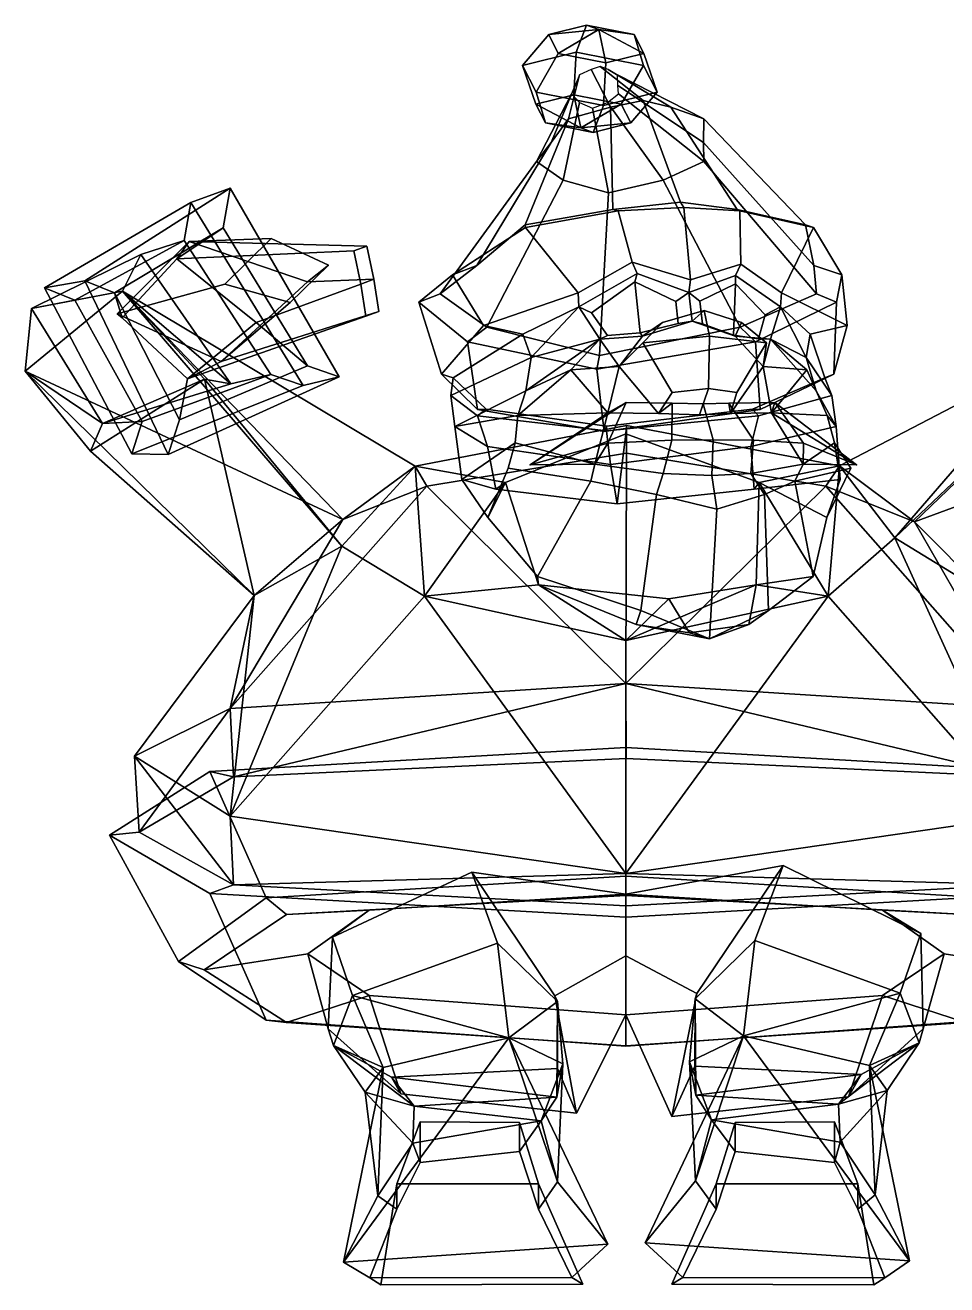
# Model space of a CAD drawing. Extents: x -202 to 259, y -153 to 266.
# Drawn here: x -202.2 to 104.4, y -153 to 265.9 of the extents above; entities that cross this region are included whole.
import ezdxf

# ---------------------------------------------------------------- set-up
doc = ezdxf.new("R2010")
doc.units = 0

msp = doc.modelspace()

# ---------------------------------------------------------------- linework, layer by layer
for p in [(-34.266029, 119.712952, 119.231445), (74.296158, 119.712952, 91.69516)]:
    msp.add_point(p)
for points in [[(-28.060213, 262.789795, -22.393648), (-15.459561, 265.921814, -32.321754), (-18.924734, 256.958862, -45.983261), (-36.744785, 252.529541, -31.942858)], [(-11.366116, 264.445099, -16.183271), (-15.459561, 265.921814, -32.321754), (-28.060213, 262.789795, -22.393648)], [(-24.851589, 256.525787, -9.743589), (-11.366116, 264.445099, -16.183271), (-28.060213, 262.789795, -22.393648)], [(-9.042299, 253.393799, -7.021584), (-11.366116, 264.445099, -16.183271), (-24.851589, 256.525787, -9.743589)], [(0.349775, 262.789795, -29.599705), (3.432997, 252.529541, -42.133759), (-18.924734, 256.958862, -45.983261), (-15.459561, 265.921814, -32.321754)], [(-11.366116, 264.445099, -16.183271), (0.349775, 262.789795, -29.599705), (-15.459561, 265.921814, -32.321754)], [(3.558399, 256.525787, -16.949646), (0.349775, 262.789795, -29.599705), (-11.366116, 264.445099, -16.183271)], [(-9.042299, 253.393799, -7.021584), (3.558399, 256.525787, -16.949646), (-11.366116, 264.445099, -16.183271)], [(-32.207088, 243.670898, -14.052904), (-24.851589, 256.525787, -9.743589), (-28.060213, 262.789795, -22.393648), (-36.744785, 252.529541, -31.942858)], [(7.970694, 243.670868, -24.243807), (3.432997, 252.529541, -42.133759), (0.349775, 262.789795, -29.599705), (3.558399, 256.525787, -16.949646)], [(-32.332439, 239.674622, -39.236977), (-36.744785, 252.529541, -31.942858), (-18.924734, 256.958862, -45.983261), (-19.731787, 242.806641, -49.165085)], [(-9.84936, 239.241577, -10.203432), (-9.042299, 253.393799, -7.021584), (-24.851589, 256.525787, -9.743589), (-32.207088, 243.670898, -14.052904)], [(-3.922454, 239.674591, -46.443035), (-19.731787, 242.806641, -49.165085), (-18.924734, 256.958862, -45.983261), (3.432997, 252.529541, -42.133759)], [(-9.84936, 239.241577, -10.203432), (7.970694, 243.670868, -24.243807), (3.558399, 256.525787, -16.949646), (-9.042299, 253.393799, -7.021584)], [(-32.207088, 243.670898, -14.052904), (-36.744785, 252.529541, -31.942858), (-32.332439, 239.674622, -39.236977), (-29.123816, 233.410583, -26.58692)], [(-10.952914, 252.185699, -14.510476), (-13.954134, 251.180725, -14.536995), (-7.532135, 238.602112, 40.912651), (3.355509, 240.828735, 41.67366)], [(-10.952914, 252.185699, -14.510476), (3.355509, 240.828735, 41.67366), (12.564186, 238.602112, 35.815315), (-8.327164, 251.180725, -15.964249)], [(7.970694, 243.670868, -24.243807), (-0.713829, 233.410583, -33.792976), (-3.922454, 239.674591, -46.443035), (3.432997, 252.529541, -42.133759)], [(-17.762634, 249.458679, -14.920818), (-19.208057, 245.911865, -17.334379), (-27.182222, 226.928284, 27.428625), (-21.423519, 234.786743, 38.400124)], [(-13.954134, 251.180725, -14.536995), (-17.762634, 249.458679, -14.920818), (-21.423519, 234.786743, 38.400124), (-7.532135, 238.602112, 40.912651)], [(-8.327164, 251.180725, -15.964249), (12.564186, 238.602112, 35.815315), (23.57865, 234.786743, 26.98554), (-5.162028, 249.458679, -18.116901)], [(-5.162028, 249.458679, -18.116901), (23.57865, 234.786743, 26.98554), (23.411852, 226.928284, 14.59568), (-5.041717, 245.911865, -20.927603)], [(-9.84936, 239.241577, -10.203432), (-32.207088, 243.670898, -14.052904), (-29.123816, 233.410583, -26.58692), (-13.314526, 230.278595, -23.864914)], [(-19.208057, 245.911865, -17.334379), (-20.459238, 243.050812, -19.259638), (-32.131874, 220.589355, 18.655766), (-27.182222, 226.928284, 27.428625)], [(-20.459238, 243.050812, -19.259638), (-17.849276, 240.254089, -22.113832), (-23.280928, 214.392883, 6.607861), (-32.131874, 220.589355, 18.655766)], [(-9.84936, 239.241577, -10.203432), (-13.314526, 230.278595, -23.864914), (-0.713829, 233.410583, -33.792976), (7.970694, 243.670868, -24.243807)], [(-4.859423, 243.050812, -23.216455), (23.581753, 220.589355, 4.52427), (10.058475, 214.392883, -1.848519), (-8.514243, 240.254089, -24.481617)], [(-5.041717, 245.911865, -20.927603), (23.411852, 226.928284, 14.59568), (23.581753, 220.589355, 4.52427), (-4.859423, 243.050812, -23.216455)], [(-17.407969, 231.75528, -40.003345), (-32.332439, 239.674622, -39.236977), (-19.731787, 242.806641, -49.165085)], [(-29.123816, 233.410583, -26.58692), (-32.332439, 239.674622, -39.236977), (-17.407969, 231.75528, -40.003345)], [(-17.849276, 240.254089, -22.113832), (-13.533721, 238.369934, -24.685337), (-8.185081, 210.218384, -3.82527), (-23.280928, 214.392883, 6.607861)], [(-17.407969, 231.75528, -40.003345), (-19.731787, 242.806641, -49.165085), (-3.922454, 239.674591, -46.443035)], [(-0.713829, 233.410583, -33.792976), (-17.407969, 231.75528, -40.003345), (-3.922454, 239.674591, -46.443035)], [(-8.514243, 240.254089, -24.481617), (10.058475, 214.392883, -1.848519), (-8.185081, 210.218384, -3.82527), (-13.533721, 238.369934, -24.685337)], [(15.828818, 207.059143, 90.727226), (3.355509, 240.828735, 41.67366), (-7.532135, 238.602112, 40.912651), (-6.703379, 204.649353, 88.565453)], [(15.828818, 207.059143, 90.727226), (34.606644, 204.649353, 78.087357), (12.564186, 238.602112, 35.815315), (3.355509, 240.828735, 41.67366)], [(-51.927849, 185.978882, 58.751534), (-35.846893, 199.561279, 82.553787), (-21.423519, 234.786743, 38.400124), (-27.182222, 226.928284, 27.428625)], [(-35.846893, 199.561279, 82.553787), (-6.703379, 204.649353, 88.565453), (-7.532135, 238.602112, 40.912651), (-21.423519, 234.786743, 38.400124)], [(57.361576, 199.561279, 58.9119), (23.57865, 234.786743, 26.98554), (12.564186, 238.602112, 35.815315), (34.606644, 204.649353, 78.087357)], [(60.15366, 185.978882, 30.322592), (23.411852, 226.928284, 14.59568), (23.57865, 234.786743, 26.98554), (57.361576, 199.561279, 58.9119)], [(-13.314526, 230.278595, -23.864914), (-29.123816, 233.410583, -26.58692), (-17.407969, 231.75528, -40.003345)], [(-13.314526, 230.278595, -23.864914), (-17.407969, 231.75528, -40.003345), (-0.713829, 233.410583, -33.792976)], [(-64.154854, 176.570068, 38.008465), (-51.927849, 185.978882, 58.751534), (-27.182222, 226.928284, 27.428625), (-32.131874, 220.589355, 18.655766)], [(61.015797, 176.570068, 6.259522), (23.581753, 220.589355, 4.52427), (23.411852, 226.928284, 14.59568), (60.15366, 185.978882, 30.322592)], [(-48.675091, 165.436829, 13.243433), (-64.154854, 176.570068, 38.008465), (-32.131874, 220.589355, 18.655766), (-23.280928, 214.392883, 6.607861)], [(35.603771, 165.436829, -8.133501), (10.058475, 214.392883, -1.848519), (23.581753, 220.589355, 4.52427), (61.015797, 176.570068, 6.259522)], [(-11.130921, 156.104218, -15.561929), (-48.675091, 165.436829, 13.243433), (-23.280928, 214.392883, 6.607861), (-8.185081, 210.218384, -3.82527)], [(-11.130921, 156.104218, -15.561929), (-8.185081, 210.218384, -3.82527), (10.058475, 214.392883, -1.848519), (35.603771, 165.436829, -8.133501)], [(-182.38501, 180.935028, 146.509048), (-133.971512, 211.693359, 122.542259), (-147.08847, 206.969238, 93.300308), (-195.741531, 178.580902, 116.291885)], [(-182.38501, 180.935028, 146.509048), (-172.447662, 176.873291, 142.701172), (-136.344025, 198.469269, 124.729912), (-133.971512, 211.693359, 122.542259)], [(-109.721352, 146.065704, 83.091805), (-147.08847, 206.969238, 93.300308), (-133.971512, 211.693359, 122.542259), (-97.747665, 148.942535, 113.842682)], [(-97.747665, 148.942535, 113.842682), (-133.971512, 211.693359, 122.542259), (-136.344025, 198.469269, 124.729912), (-108.328461, 152.636536, 117.953934)], [(-195.741531, 178.580902, 116.291885), (-147.08847, 206.969238, 93.300308), (-149.281586, 194.320618, 95.360756), (-185.665802, 174.419739, 112.434868)], [(-109.721352, 146.065704, 83.091805), (-120.498993, 149.787048, 87.283295), (-149.281586, 194.320618, 95.360756), (-147.08847, 206.969238, 93.300308)], [(16.923628, 205.236176, 95.043533), (15.828818, 207.059143, 90.727226), (-6.703379, 204.649353, 88.565453), (-4.925765, 204.124573, 93.871391)], [(16.923628, 205.236176, 95.043533), (35.572884, 204.124573, 83.599098), (34.606644, 204.649353, 78.087357), (15.828818, 207.059143, 90.727226)], [(-4.925765, 204.124573, 93.871391), (-6.703379, 204.649353, 88.565453), (-35.846893, 199.561279, 82.553787), (-35.824146, 198.592072, 88.084923)], [(-0.256176, 187.145874, 101.958511), (-4.925765, 204.124573, 93.871391), (-35.824146, 198.592072, 88.084923), (-18.246469, 176.916626, 96.471298)], [(19.055378, 181.237244, 103.44799), (16.923628, 205.236176, 95.043533), (-4.925765, 204.124573, 93.871391), (-0.256176, 187.145874, 101.958511)], [(19.055378, 181.237244, 103.44799), (35.804665, 186.478577, 93.067398), (35.572884, 204.124573, 83.599098), (16.923628, 205.236176, 95.043533)], [(35.572884, 204.124573, 83.599098), (59.977859, 198.592072, 63.785198), (57.361576, 199.561279, 58.9119), (34.606644, 204.649353, 78.087357)], [(35.804665, 186.478577, 93.067398), (49.432621, 176.916626, 79.304825), (59.977859, 198.592072, 63.785198), (35.572884, 204.124573, 83.599098)], [(-169.931091, 168.582336, 134.341782), (-151.741119, 188.168274, 123.718216), (-136.344025, 198.469269, 124.729912), (-172.447662, 176.873291, 142.701172)], [(-125.325516, 166.999512, 117.51281), (-108.328461, 152.636536, 117.953934), (-136.344025, 198.469269, 124.729912), (-151.741119, 188.168274, 123.718216)], [(-35.824146, 198.592072, 88.084923), (-35.846893, 199.561279, 82.553787), (-51.927849, 185.978882, 58.751534), (-60.013752, 182.915985, 63.220596)], [(-18.246469, 176.916626, 96.471298), (-35.824146, 198.592072, 88.084923), (-60.013752, 182.915985, 63.220596), (-49.724583, 165.986084, 86.059822)], [(49.432621, 176.916626, 79.304825), (71.232605, 165.986084, 55.379604), (69.39209, 182.915985, 30.397417), (59.977859, 198.592072, 63.785198)], [(59.977859, 198.592072, 63.785198), (69.39209, 182.915985, 30.397417), (60.15366, 185.978882, 30.322592), (57.361576, 199.561279, 58.9119)], [(-185.665802, 174.419739, 112.434868), (-149.281586, 194.320618, 95.360756), (-163.737, 189.685242, 62.54612), (-200.081299, 171.743896, 79.426933)], [(-135.736053, 179.835266, 219.313156), (-120.412506, 195.026245, 222.472031), (-147.675735, 193.933685, 159.018784), (-171.552307, 169.924622, 172.169373)], [(-171.552307, 169.924622, 172.169373), (-147.675735, 193.933685, 159.018784), (-151.741119, 188.168274, 123.718216), (-169.931091, 168.582336, 134.341782)], [(-163.737, 189.685242, 62.54612), (-149.281586, 194.320618, 95.360756), (-120.498993, 149.787048, 87.283295), (-133.771988, 146.679321, 53.834404)], [(-88.582336, 192.417511, 154.993942), (-92.861, 190.842102, 142.883072), (-151.741119, 188.168274, 123.718216), (-147.675735, 193.933685, 159.018784)], [(-101.336929, 186.145508, 218.050842), (-108.328072, 180.533569, 164.00827), (-147.675735, 193.933685, 159.018784), (-120.412506, 195.026245, 222.472031)], [(-86.19326, 181.401947, 156.490433), (-88.582336, 192.417511, 154.993942), (-147.675735, 193.933685, 159.018784), (-108.328072, 180.533569, 164.00827)], [(-114.054184, 173.646851, 225.550171), (-101.336929, 186.145508, 218.050842), (-120.412506, 195.026245, 222.472031), (-135.736053, 179.835266, 219.313156)], [(-200.081299, 171.743896, 79.426933), (-163.737, 189.685242, 62.54612), (-169.862061, 177.420776, 10.816926)], [(-133.771988, 146.679321, 53.834404), (-169.862061, 177.420776, 10.816926), (-163.737, 189.685242, 62.54612)], [(-90.593857, 179.80957, 144.40535), (-125.325516, 166.999512, 117.51281), (-151.741119, 188.168274, 123.718216), (-92.861, 190.842102, 142.883072)], [(-86.19326, 181.401947, 156.490433), (-90.593857, 179.80957, 144.40535), (-92.861, 190.842102, 142.883072), (-88.582336, 192.417511, 154.993942)], [(-114.054184, 173.646851, 225.550171), (-136.977417, 154.043213, 163.509903), (-108.328072, 180.533569, 164.00827), (-101.336929, 186.145508, 218.050842)], [(-60.013752, 182.915985, 63.220596), (-51.927849, 185.978882, 58.751534), (-64.154854, 176.570068, 38.008465), (-71.212563, 173.809814, 38.891445)], [(-0.256176, 187.145874, 101.958511), (-18.246469, 176.916626, 96.471298), (-18.056652, 172.297485, 95.937607), (1.351917, 183.327087, 101.42765)], [(19.055378, 181.237244, 103.44799), (-0.256176, 187.145874, 101.958511), (1.351917, 183.327087, 101.42765), (18.575958, 177.029968, 101.557877)], [(19.055378, 181.237244, 103.44799), (18.575958, 177.029968, 101.557877), (34.132011, 182.651642, 93.343765), (35.804665, 186.478577, 93.067398)], [(35.804665, 186.478577, 93.067398), (34.132011, 182.651642, 93.343765), (49.011368, 172.297485, 78.926117), (49.432621, 176.916626, 79.304825)], [(69.39209, 182.915985, 30.397417), (67.641129, 173.809814, 3.671864), (61.015797, 176.570068, 6.259522), (60.15366, 185.978882, 30.322592)], [(-166.751129, 123.351624, 109.090546), (-154.580429, 123.081207, 141.01947), (-182.38501, 180.935028, 146.509048), (-195.741531, 178.580902, 116.291885)], [(-154.580429, 123.081207, 141.01947), (-150.817612, 134.694519, 138.393005), (-172.447662, 176.873291, 142.701172), (-182.38501, 180.935028, 146.509048)], [(-84.577873, 170.681488, 158.251953), (-86.19326, 181.401947, 156.490433), (-108.328072, 180.533569, 164.00827), (-136.977417, 154.043213, 163.509903)], [(-84.577873, 170.681488, 158.251953), (-88.880295, 169.099884, 146.107956), (-90.593857, 179.80957, 144.40535), (-86.19326, 181.401947, 156.490433)], [(-49.724583, 165.986084, 86.059822), (-60.013752, 182.915985, 63.220596), (-71.212563, 173.809814, 38.891445), (-63.670544, 149.802734, 51.109043)], [(0.589905, 180.510406, 99.557152), (1.351917, 183.327087, 101.42765), (-18.056652, 172.297485, 95.937607), (-13.790146, 170.257568, 95.14772)], [(2.358507, 163.552765, 102.590752), (0.589905, 180.510406, 99.557152), (-13.790146, 170.257568, 95.14772), (-8.474662, 162.660583, 99.69239)], [(0.589905, 180.510406, 99.557152), (14.23424, 174.021362, 100.142975), (18.575958, 177.029968, 101.557877), (1.351917, 183.327087, 101.42765)], [(14.23424, 174.021362, 100.142975), (0.589905, 180.510406, 99.557152), (2.358507, 163.552765, 102.590752), (15.050889, 166.649597, 103.362633)], [(34.109657, 179.860962, 91.035553), (34.132011, 182.651642, 93.343765), (18.575958, 177.029968, 101.557877), (22.228949, 174.180786, 98.272743)], [(34.109657, 179.860962, 91.035553), (43.996674, 169.533691, 77.809036), (49.011368, 172.297485, 78.926117), (34.132011, 182.651642, 93.343765)], [(71.232605, 165.986084, 55.379604), (66.834122, 149.802734, 18.007153), (67.641129, 173.809814, 3.671864), (69.39209, 182.915985, 30.397417)], [(-96.506416, 101.547836, -39.897873), (-202.175995, 150.796631, -0.429467), (-169.862061, 177.420776, 10.816926)], [(-200.081299, 171.743896, 79.426933), (-169.862061, 177.420776, 10.816926), (-202.175995, 150.796631, -0.429467)], [(-166.751129, 123.351624, 109.090546), (-195.741531, 178.580902, 116.291885), (-185.665802, 174.419739, 112.434868), (-163.254623, 134.098755, 106.653961)], [(-148.18486, 148.292236, 129.909714), (-169.931091, 168.582336, 134.341782), (-172.447662, 176.873291, 142.701172), (-150.817612, 134.694519, 138.393005)], [(-114.054184, 173.646851, 225.550171), (-135.736053, 179.835266, 219.313156), (-171.552307, 169.924622, 172.169373), (-136.977417, 154.043213, 163.509903)], [(-96.901535, 92.658829, 41.06282), (-72.52182, 119.205139, -11.276799), (-169.862061, 177.420776, 10.816926)], [(-96.901535, 92.658829, 41.06282), (-169.862061, 177.420776, 10.816926), (-142.503799, 148.199097, 44.968452)], [(-96.506416, 101.547836, -39.897873), (-169.862061, 177.420776, 10.816926), (-72.52182, 119.205139, -11.276799)], [(-133.771988, 146.679321, 53.834404), (-142.503799, 148.199097, 44.968452), (-169.862061, 177.420776, 10.816926)], [(-88.880295, 169.099884, 146.107956), (-148.18486, 148.292236, 129.909714), (-125.325516, 166.999512, 117.51281), (-90.593857, 179.80957, 144.40535)], [(-71.212563, 173.809814, 38.891445), (-64.154854, 176.570068, 38.008465), (-48.675091, 165.436829, 13.243433), (-55.084316, 160.649658, 12.190515)], [(-36.673931, 163.101807, 84.227676), (-18.056652, 172.297485, 95.937607), (-18.246469, 176.916626, 96.471298), (-49.724583, 165.986084, 86.059822)], [(15.050889, 166.649597, 103.362633), (19.61713, 167.496826, 105.662712), (18.575958, 177.029968, 101.557877), (14.23424, 174.021362, 100.142975)], [(23.121176, 166.549194, 101.790359), (22.228949, 174.180786, 98.272743), (18.575958, 177.029968, 101.557877), (19.61713, 167.496826, 105.662712)], [(22.228949, 174.180786, 98.272743), (23.121176, 166.549194, 101.790359), (33.451145, 162.831482, 94.207817), (34.109657, 179.860962, 91.035553)], [(33.451145, 162.831482, 94.207817), (41.781578, 161.597656, 85.168106), (43.996674, 169.533691, 77.809036), (34.109657, 179.860962, 91.035553)], [(67.641129, 173.809814, 3.671864), (40.736317, 160.649658, -12.113935), (35.603771, 165.436829, -8.133501), (61.015797, 176.570068, 6.259522)], [(58.88644, 163.101807, 59.989243), (71.232605, 165.986084, 55.379604), (49.432621, 176.916626, 79.304825), (49.011368, 172.297485, 78.926117)], [(-176.460129, 133.466187, 72.953789), (-163.254623, 134.098755, 106.653961), (-185.665802, 174.419739, 112.434868), (-200.081299, 171.743896, 79.426933)], [(-63.670544, 149.802734, 51.109043), (-71.212563, 173.809814, 38.891445), (-55.084316, 160.649658, 12.190515), (-51.71199, 138.132477, 21.564451)], [(-33.90229, 155.367493, 86.514351), (-18.056652, 172.297485, 95.937607), (-36.673931, 163.101807, 84.227676)], [(-11.062087, 161.445801, 101.919426), (-18.056652, 172.297485, 95.937607), (-33.90229, 155.367493, 86.514351)], [(-8.474662, 162.660583, 99.69239), (-13.790146, 170.257568, 95.14772), (-18.056652, 172.297485, 95.937607), (-11.062087, 161.445801, 101.919426)], [(66.834122, 149.802734, 18.007153), (42.239552, 138.132477, -2.265913), (40.736317, 160.649658, -12.113935), (67.641129, 173.809814, 3.671864)], [(41.781578, 161.597656, 85.168106), (45.713497, 161.445801, 87.51857), (49.011368, 172.297485, 78.926117), (43.996674, 169.533691, 77.809036)], [(45.713497, 161.445801, 87.51857), (57.539757, 155.367493, 63.320507), (49.011368, 172.297485, 78.926117)], [(57.539757, 155.367493, 63.320507), (58.88644, 163.101807, 59.989243), (49.011368, 172.297485, 78.926117)], [(-176.460129, 133.466187, 72.953789), (-200.081299, 171.743896, 79.426933), (-202.175995, 150.796631, -0.429467)], [(-136.977417, 154.043213, 163.509903), (-171.552307, 169.924622, 172.169373), (-169.931091, 168.582336, 134.341782), (-148.18486, 148.292236, 129.909714)], [(-84.577873, 170.681488, 158.251953), (-136.977417, 154.043213, 163.509903), (-148.18486, 148.292236, 129.909714), (-88.880295, 169.099884, 146.107956)], [(23.606558, 171.071289, 120.259384), (19.61713, 167.496826, 105.662712), (3.091218, 162.440613, 105.335403), (9.77179, 167.032227, 121.003258)], [(25.430302, 162.516052, 127.449524), (23.606558, 171.071289, 120.259384), (9.77179, 167.032227, 121.003258), (3.254558, 160.240601, 126.302994)], [(23.606558, 171.071289, 120.259384), (36.123333, 167.032227, 114.319313), (33.989155, 162.440613, 97.498291), (19.61713, 167.496826, 105.662712)], [(25.430302, 162.516052, 127.449524), (44.378662, 160.240601, 115.872055), (36.123333, 167.032227, 114.319313), (23.606558, 171.071289, 120.259384)], [(87.051163, 95.406342, 40.697601), (165.617966, 169.824768, 29.589756), (68.631889, 119.370483, -12.888762)], [(93.603477, 100.719803, -38.875645), (68.631889, 119.370483, -12.888762), (165.617966, 169.824768, 29.589756)], [(87.051163, 95.406342, 40.697601), (133.060013, 148.637238, 64.605782), (165.617966, 169.824768, 29.589756)], [(93.603477, 100.719803, -38.875645), (165.617966, 169.824768, 29.589756), (192.926163, 137.304626, 22.028282)], [(-148.18486, 148.292236, 129.909714), (-150.817612, 134.694519, 138.393005), (-108.328461, 152.636536, 117.953934), (-125.325516, 166.999512, 117.51281)], [(-49.724583, 165.986084, 86.059822), (-63.670544, 149.802734, 51.109043), (-59.828968, 148.590454, 51.776394), (-36.673931, 163.101807, 84.227676)], [(-55.084316, 160.649658, 12.190515), (-48.675091, 165.436829, 13.243433), (-11.130921, 156.104218, -15.561929), (-11.993864, 151.47876, -18.964092)], [(40.736317, 160.649658, -12.113935), (-11.993864, 151.47876, -18.964092), (-11.130921, 156.104218, -15.561929), (35.603771, 165.436829, -8.133501)], [(2.358507, 163.552765, 102.590752), (-8.474662, 162.660583, 99.69239), (-11.062087, 161.445801, 101.919426), (3.091218, 162.440613, 105.335403)], [(3.254558, 160.240601, 126.302994), (9.77179, 167.032227, 121.003258), (3.091218, 162.440613, 105.335403), (-4.653431, 152.413513, 110.532722)], [(2.358507, 163.552765, 102.590752), (3.091218, 162.440613, 105.335403), (19.61713, 167.496826, 105.662712), (15.050889, 166.649597, 103.362633)], [(33.451145, 162.831482, 94.207817), (23.121176, 166.549194, 101.790359), (19.61713, 167.496826, 105.662712), (33.989155, 162.440613, 97.498291)], [(44.378662, 160.240601, 115.872055), (43.2747, 152.413513, 98.375984), (33.989155, 162.440613, 97.498291), (36.123333, 167.032227, 114.319313)], [(71.232605, 165.986084, 55.379604), (58.88644, 163.101807, 59.989243), (63.775043, 148.590454, 20.424822), (66.834122, 149.802734, 18.007153)], [(-36.673931, 163.101807, 84.227676), (-59.828968, 148.590454, 51.776394), (-60.623306, 142.768127, 55.233948), (-33.90229, 155.367493, 86.514351)], [(-51.71199, 138.132477, 21.564451), (-55.084316, 160.649658, 12.190515), (-11.993864, 151.47876, -18.964092), (-9.646481, 130.785095, -9.709499)], [(-35.621555, 144.327118, 90.430969), (-11.062087, 161.445801, 101.919426), (-33.90229, 155.367493, 86.514351)], [(-20.680847, 151.28595, 111.430878), (-11.062087, 161.445801, 101.919426), (-35.621555, 144.327118, 90.430969)], [(-20.680847, 151.28595, 111.430878), (-4.653431, 152.413513, 110.532722), (-11.062087, 161.445801, 101.919426)], [(42.239552, 138.132477, -2.265913), (-9.646481, 130.785095, -9.709499), (-11.993864, 151.47876, -18.964092), (40.736317, 160.649658, -12.113935)], [(-4.653431, 152.413513, 110.532722), (3.091218, 162.440613, 105.335403), (-11.062087, 161.445801, 101.919426)], [(13.048157, 143.757568, 123.636253), (3.254558, 160.240601, 126.302994), (-4.653431, 152.413513, 110.532722), (8.510263, 136.736481, 112.096336)], [(25.126013, 145.041748, 126.249863), (25.430302, 162.516052, 127.449524), (3.254558, 160.240601, 126.302994), (13.048157, 143.757568, 123.636253)], [(25.126013, 145.041748, 126.249863), (34.498013, 143.757568, 118.195595), (44.378662, 160.240601, 115.872055), (25.430302, 162.516052, 127.449524)], [(34.498013, 143.757568, 118.195595), (32.447674, 136.736481, 106.024727), (43.2747, 152.413513, 98.375984), (44.378662, 160.240601, 115.872055)], [(33.451145, 162.831482, 94.207817), (33.989155, 162.440613, 97.498291), (45.713497, 161.445801, 87.51857), (41.781578, 161.597656, 85.168106)], [(43.2747, 152.413513, 98.375984), (45.713497, 161.445801, 87.51857), (33.989155, 162.440613, 97.498291)], [(57.792583, 151.28595, 91.526466), (45.713497, 161.445801, 87.51857), (43.2747, 152.413513, 98.375984)], [(57.792583, 151.28595, 91.526466), (60.917942, 144.327087, 65.944183), (45.713497, 161.445801, 87.51857)], [(60.917942, 144.327087, 65.944183), (57.539757, 155.367493, 63.320507), (45.713497, 161.445801, 87.51857)], [(58.88644, 163.101807, 59.989243), (57.539757, 155.367493, 63.320507), (66.121307, 142.768097, 23.085779), (63.775043, 148.590454, 20.424822)], [(-33.90229, 155.367493, 86.514351), (-60.623306, 142.768127, 55.233948), (-59.222931, 132.415222, 60.850357), (-35.621555, 144.327118, 90.430969)], [(57.539757, 155.367493, 63.320507), (60.917942, 144.327087, 65.944183), (67.567154, 132.415222, 28.690651), (66.121307, 142.768097, 23.085779)], [(-154.580429, 123.081207, 141.01947), (-97.747665, 148.942535, 113.842682), (-108.328461, 152.636536, 117.953934), (-150.817612, 134.694519, 138.393005)], [(-38.331539, 136.153381, 93.176086), (-20.680847, 151.28595, 111.430878), (-35.621555, 144.327118, 90.430969)], [(-8.419178, 136.991821, 109.417992), (-20.680847, 151.28595, 111.430878), (-38.331539, 136.153381, 93.176086)], [(-8.419178, 136.991821, 109.417992), (-4.653431, 152.413513, 110.532722), (-20.680847, 151.28595, 111.430878)], [(8.510263, 136.736481, 112.096336), (-4.653431, 152.413513, 110.532722), (-8.419178, 136.991821, 109.417992)], [(32.447674, 136.736481, 106.024727), (46.053879, 136.991821, 95.601158), (43.2747, 152.413513, 98.375984)], [(46.053879, 136.991821, 95.601158), (57.792583, 151.28595, 91.526466), (43.2747, 152.413513, 98.375984)], [(46.053879, 136.991821, 95.601158), (64.608704, 136.153381, 67.065781), (57.792583, 151.28595, 91.526466)], [(64.608704, 136.153381, 67.065781), (60.917942, 144.327087, 65.944183), (57.792583, 151.28595, 91.526466)], [(-126.036507, 76.182266, 3.602429), (-202.175995, 150.796631, -0.429467), (-96.506416, 101.547836, -39.897873)], [(-180.46756, 124.202148, 28.290686), (-202.175995, 150.796631, -0.429467), (-126.036507, 76.182266, 3.602429)], [(-176.460129, 133.466187, 72.953789), (-202.175995, 150.796631, -0.429467), (-180.46756, 124.202148, 28.290686)], [(-180.46756, 124.202148, 28.290686), (-126.036507, 76.182266, 3.602429), (-142.503799, 148.199097, 44.968452)], [(-176.460129, 133.466187, 72.953789), (-180.46756, 124.202148, 28.290686), (-142.503799, 148.199097, 44.968452)], [(-133.771988, 146.679321, 53.834404), (-120.498993, 149.787048, 87.283295), (-163.254623, 134.098755, 106.653961), (-176.460129, 133.466187, 72.953789)], [(-176.460129, 133.466187, 72.953789), (-142.503799, 148.199097, 44.968452), (-133.771988, 146.679321, 53.834404)], [(-166.751129, 123.351624, 109.090546), (-163.254623, 134.098755, 106.653961), (-120.498993, 149.787048, 87.283295), (-109.721352, 146.065704, 83.091805)], [(-166.751129, 123.351624, 109.090546), (-109.721352, 146.065704, 83.091805), (-97.747665, 148.942535, 113.842682), (-154.580429, 123.081207, 141.01947)], [(-126.036507, 76.182266, 3.602429), (-96.901535, 92.658829, 41.06282), (-142.503799, 148.199097, 44.968452)], [(-63.670544, 149.802734, 51.109043), (-51.71199, 138.132477, 21.564451), (-48.810741, 138.213623, 21.67555), (-59.828968, 148.590454, 51.776394)], [(-60.623306, 142.768127, 55.233948), (-59.828968, 148.590454, 51.776394), (-48.810741, 138.213623, 21.67555), (-51.694111, 136.048798, 20.435863)], [(66.834122, 149.802734, 18.007153), (63.775043, 148.590454, 20.424822), (39.741997, 138.213623, -0.785431), (42.239552, 138.132477, -2.265913)], [(66.121307, 142.768097, 23.085779), (41.685909, 136.048798, -3.249536), (39.741997, 138.213623, -0.785431), (63.775043, 148.590454, 20.424822)], [(117.288872, 76.944183, 6.415548), (133.060013, 148.637238, 64.605782), (87.051163, 95.406342, 40.697601)], [(-59.222931, 132.415222, 60.850357), (-60.623306, 142.768127, 55.233948), (-51.694111, 136.048798, 20.435863), (-48.428425, 125.746155, 21.288876)], [(-35.621555, 144.327118, 90.430969), (-59.222931, 132.415222, 60.850357), (-38.331539, 136.153381, 93.176086)], [(25.126013, 145.041748, 126.249863), (13.048157, 143.757568, 123.636253), (8.510263, 136.736481, 112.096336), (22.155769, 136.346436, 115.671341)], [(25.126013, 145.041748, 126.249863), (22.155769, 136.346436, 115.671341), (32.447674, 136.736481, 106.024727), (34.498013, 143.757568, 118.195595)], [(67.567154, 132.415222, 28.690651), (39.221596, 125.746124, -0.943137), (41.685909, 136.048798, -3.249536), (66.121307, 142.768097, 23.085779)], [(60.917942, 144.327087, 65.944183), (64.608704, 136.153381, 67.065781), (67.567154, 132.415222, 28.690651)], [(-8.398141, 126.892212, 131.886948), (-2.326062, 140.408569, 123.076378), (-34.266029, 119.712952, 119.231445)], [(-2.326062, 140.408569, 123.076378), (-8.419178, 136.991821, 109.417992), (-34.266029, 119.712952, 119.231445)], [(-2.326062, 140.408569, 123.076378), (13.061963, 140.227051, 119.370041), (8.510263, 136.736481, 112.096336), (-8.419178, 136.991821, 109.417992)], [(13.061963, 140.227051, 119.370041), (-2.326062, 140.408569, 123.076378), (-8.398141, 126.892212, 131.886948), (12.943321, 127.906891, 136.251099)], [(23.274038, 139.945435, 120.080132), (22.155769, 136.346436, 115.671341), (8.510263, 136.736481, 112.096336), (13.061963, 140.227051, 119.370041)], [(12.943321, 127.906891, 136.251099), (26.689157, 127.961243, 133.544281), (23.274038, 139.945435, 120.080132), (13.061963, 140.227051, 119.370041)], [(23.274038, 139.945435, 120.080132), (31.913088, 140.227051, 114.588539), (32.447674, 136.736481, 106.024727), (22.155769, 136.346436, 115.671341)], [(40.063339, 127.906891, 129.372238), (31.913088, 140.227051, 114.588539), (23.274038, 139.945435, 120.080132), (26.689157, 127.961243, 133.544281)], [(31.913088, 140.227051, 114.588539), (40.063339, 127.906891, 129.372238), (56.744675, 126.892212, 115.363777), (47.207329, 140.408569, 110.512466)], [(47.207329, 140.408569, 110.512466), (46.053879, 136.991821, 95.601158), (32.447674, 136.736481, 106.024727), (31.913088, 140.227051, 114.588539)], [(47.207329, 140.408569, 110.512466), (74.296158, 119.712952, 91.69516), (46.053879, 136.991821, 95.601158)], [(56.744675, 126.892212, 115.363777), (74.296158, 119.712952, 91.69516), (47.207329, 140.408569, 110.512466)], [(-39.238674, 127.041687, 96.632782), (-38.331539, 136.153381, 93.176086), (-59.222931, 132.415222, 60.850357), (-56.996403, 114.779083, 67.717262)], [(-51.71199, 138.132477, 21.564451), (-9.646481, 130.785095, -9.709499), (-8.858953, 132.517151, -6.604658), (-48.810741, 138.213623, 21.67555)], [(-51.694111, 136.048798, 20.435863), (-48.810741, 138.213623, 21.67555), (-8.858953, 132.517151, -6.604658), (-8.799977, 131.023132, -6.372142)], [(-48.428425, 125.746155, 21.288876), (-51.694111, 136.048798, 20.435863), (-8.799977, 131.023132, -6.372142), (-7.513081, 119.860962, -1.298557)], [(-39.238674, 127.041687, 96.632782), (-12.736279, 119.917053, 123.530533), (-8.419178, 136.991821, 109.417992), (-38.331539, 136.153381, 93.176086)], [(-34.266029, 119.712952, 119.231445), (-8.419178, 136.991821, 109.417992), (-12.736279, 119.917053, 123.530533)], [(42.239552, 138.132477, -2.265913), (39.741997, 138.213623, -0.785431), (-8.858953, 132.517151, -6.604658), (-9.646481, 130.785095, -9.709499)], [(41.685909, 136.048798, -3.249536), (-8.799977, 131.023132, -6.372142), (-8.858953, 132.517151, -6.604658), (39.741997, 138.213623, -0.785431)], [(39.221596, 125.746124, -0.943137), (-7.513081, 119.860962, -1.298557), (-8.799977, 131.023132, -6.372142), (41.685909, 136.048798, -3.249536)], [(67.053719, 127.041656, 69.672218), (64.608704, 136.153381, 67.065781), (46.053879, 136.991821, 95.601158), (56.575474, 119.917023, 105.949936)], [(74.296158, 119.712952, 91.69516), (56.575474, 119.917023, 105.949936), (46.053879, 136.991821, 95.601158)], [(67.053719, 127.041656, 69.672218), (68.882751, 114.779053, 35.788612), (67.567154, 132.415222, 28.690651), (64.608704, 136.153381, 67.065781)], [(117.288872, 76.944183, 6.415548), (93.603477, 100.719803, -38.875645), (192.926163, 137.304626, 22.028282)], [(-2.171354, 132.760986, -12.165238), (-2.151255, 123.555603, -62.36647), (-68.593498, 112.631042, -56.024242), (-72.52182, 119.205139, -11.276799)], [(-2.171354, 132.760986, -12.165238), (-72.52182, 119.205139, -11.276799), (-42.472931, 113.832489, 30.848114), (-2.399578, 129.956787, 3.083014)], [(-56.996403, 114.779083, 67.717262), (-59.222931, 132.415222, 60.850357), (-48.428425, 125.746155, 21.288876), (-45.67588, 111.612091, 28.668756)], [(-42.472931, 113.832489, 30.848114), (-45.67588, 111.612091, 28.668756), (-5.246301, 106.753967, 7.638263), (-2.399578, 129.956787, 3.083014)], [(41.988388, 113.832489, 23.472528), (-2.399578, 129.956787, 3.083014), (-5.246301, 106.753967, 7.638263), (40.319263, 111.612091, 6.856497)], [(-2.399578, 129.956787, 3.083014), (41.988388, 113.832489, 23.472528), (68.631889, 119.370483, -12.888762), (-2.171354, 132.760986, -12.165238)], [(-2.171354, 132.760986, -12.165238), (68.631889, 119.370483, -12.888762), (64.135666, 112.631042, -56.024242), (-2.151255, 123.555603, -62.36647)], [(68.882751, 114.779053, 35.788612), (40.319263, 111.612091, 6.856497), (39.221596, 125.746124, -0.943137), (67.567154, 132.415222, 28.690651)], [(-48.254631, 102.194031, 74.463089), (-41.580185, 118.639404, 103.708916), (-39.238674, 127.041687, 96.632782), (-56.996403, 114.779083, 67.717262)], [(-45.67588, 111.612091, 28.668756), (-48.428425, 125.746155, 21.288876), (-7.513081, 119.860962, -1.298557), (-5.246301, 106.753967, 7.638263)], [(-39.238674, 127.041687, 96.632782), (-41.580185, 118.639404, 103.708916), (-14.081358, 114.247498, 115.235283), (-12.736279, 119.917053, 123.530533)], [(-12.736279, 119.917053, 123.530533), (-8.398141, 126.892212, 131.886948), (-34.266029, 119.712952, 119.231445)], [(12.943321, 127.906891, 136.251099), (-8.398141, 126.892212, 131.886948), (-12.736279, 119.917053, 123.530533), (10.016682, 116.843872, 129.099854)], [(40.319263, 111.612091, 6.856497), (-5.246301, 106.753967, 7.638263), (-7.513081, 119.860962, -1.298557), (39.221596, 125.746124, -0.943137)], [(26.689157, 127.961243, 133.544281), (12.943321, 127.906891, 136.251099), (10.016682, 116.843872, 129.099854), (26.197912, 116.155731, 131.607544)], [(26.689157, 127.961243, 133.544281), (26.197912, 116.155731, 131.607544), (39.227699, 116.843872, 121.690628), (40.063339, 127.906891, 129.372238)], [(40.063339, 127.906891, 129.372238), (39.227699, 116.843872, 121.690628), (56.575474, 119.917023, 105.949936), (56.744675, 126.892212, 115.363777)], [(67.053719, 127.041656, 69.672218), (56.575474, 119.917023, 105.949936), (53.804207, 114.247498, 98.016434), (72.484833, 118.639404, 74.776863)], [(56.575474, 119.917023, 105.949936), (74.296158, 119.712952, 91.69516), (56.744675, 126.892212, 115.363777)], [(64.41304, 102.194016, 45.885468), (68.882751, 114.779053, 35.788612), (67.053719, 127.041656, 69.672218), (72.484833, 118.639404, 74.776863)], [(-2.352266, 46.937012, -111.432457), (-68.593498, 112.631042, -56.024242), (-2.151255, 123.555603, -62.36647)], [(-2.352266, 46.937012, -111.432457), (-2.151255, 123.555603, -62.36647), (64.135666, 112.631042, -56.024242)], [(-96.901535, 92.658829, 41.06282), (-69.406898, 75.992935, 51.869526), (-72.52182, 119.205139, -11.276799)], [(-96.506416, 101.547836, -39.897873), (-72.52182, 119.205139, -11.276799), (-68.593498, 112.631042, -56.024242)], [(-72.52182, 119.205139, -11.276799), (-69.406898, 75.992935, 51.869526), (-42.472931, 113.832489, 30.848114)], [(-14.081358, 114.247498, 115.235283), (-41.580185, 118.639404, 103.708916), (-48.254631, 102.194031, 74.463089), (-31.739666, 82.584015, 95.432083)], [(7.817333, 109.839569, 134.367218), (10.016682, 116.843872, 129.099854), (-12.736279, 119.917053, 123.530533), (-14.081358, 114.247498, 115.235283)], [(43.671715, 109.839569, 125.272919), (53.804207, 114.247498, 98.016434), (56.575474, 119.917023, 105.949936), (39.227699, 116.843872, 121.690628)], [(68.631889, 119.370483, -12.888762), (41.988388, 113.832489, 23.472528), (64.89621, 75.99295, 51.86953)], [(53.804207, 114.247498, 98.016434), (59.889004, 82.584, 72.190903), (64.41304, 102.194016, 45.885468), (72.484833, 118.639404, 74.776863)], [(93.603477, 100.719803, -38.875645), (64.135666, 112.631042, -56.024242), (68.631889, 119.370483, -12.888762)], [(87.051163, 95.406342, 40.697601), (68.631889, 119.370483, -12.888762), (64.89621, 75.99295, 51.86953)], [(-69.406898, 75.992935, 51.869526), (-31.48225, 79.813904, 65.94339), (-42.472931, 113.832489, 30.848114)], [(-48.254631, 102.194031, 74.463089), (-56.996403, 114.779083, 67.717262), (-45.67588, 111.612091, 28.668756), (-42.472931, 113.832489, 30.848114)], [(-31.739666, 82.584015, 95.432083), (-48.254631, 102.194031, 74.463089), (-42.472931, 113.832489, 30.848114), (-31.48225, 79.813904, 65.94339)], [(2.549001, 71.220245, 127.547455), (7.817333, 109.839569, 134.367218), (-14.081358, 114.247498, 115.235283), (-31.739666, 82.584015, 95.432083)], [(27.902054, 104.933136, 138.326157), (26.197912, 116.155731, 131.607544), (10.016682, 116.843872, 129.099854), (7.817333, 109.839569, 134.367218)], [(27.902054, 104.933136, 138.326157), (43.671715, 109.839569, 125.272919), (39.227699, 116.843872, 121.690628), (26.197912, 116.155731, 131.607544)], [(64.41304, 102.194016, 45.885468), (41.988388, 113.832489, 23.472528), (40.319263, 111.612091, 6.856497), (68.882751, 114.779053, 35.788612)], [(59.889004, 82.584, 72.190903), (40.931767, 79.813904, 57.541393), (41.988388, 113.832489, 23.472528), (64.41304, 102.194016, 45.885468)], [(64.89621, 75.99295, 51.86953), (41.988388, 113.832489, 23.472528), (40.931767, 79.813904, 57.541393)], [(45.052662, 71.220245, 116.766609), (59.889004, 82.584, 72.190903), (53.804207, 114.247498, 98.016434), (43.671715, 109.839569, 125.272919)], [(-134.025131, 38.684998, -72.800049), (-68.593498, 112.631042, -56.024242), (-2.352266, 46.937012, -111.432457)], [(-134.025131, 38.684998, -72.800049), (-96.506416, 101.547836, -39.897873), (-68.593498, 112.631042, -56.024242)], [(129.320602, 38.684998, -72.800049), (-2.352266, 46.937012, -111.432457), (64.135666, 112.631042, -56.024242)], [(25.447083, 61.785141, 128.6474), (27.902054, 104.933136, 138.326157), (7.817333, 109.839569, 134.367218), (2.549001, 71.220245, 127.547455)], [(25.447083, 61.785141, 128.6474), (45.052662, 71.220245, 116.766609), (43.671715, 109.839569, 125.272919), (27.902054, 104.933136, 138.326157)], [(129.320602, 38.684998, -72.800049), (64.135666, 112.631042, -56.024242), (93.603477, 100.719803, -38.875645)], [(-134.025131, 38.684998, -72.800049), (-126.036507, 76.182266, 3.602429), (-96.506416, 101.547836, -39.897873)], [(129.320602, 38.684998, -72.800049), (93.603477, 100.719803, -38.875645), (117.288872, 76.944183, 6.415548)], [(-134.025116, 2.830887, 100.264), (-96.901535, 92.658829, 41.06282), (-126.036507, 76.182266, 3.602429)], [(-134.025116, 2.830887, 100.264), (-69.406898, 75.992935, 51.869526), (-96.901535, 92.658829, 41.06282)], [(129.320602, 2.830887, 100.264008), (87.051163, 95.406342, 40.697601), (64.89621, 75.99295, 51.86953)], [(129.320602, 2.830887, 100.264008), (117.288872, 76.944183, 6.415548), (87.051163, 95.406342, 40.697601)], [(-2.352258, 61.319138, 59.363785), (-31.48225, 79.813904, 65.94339), (-69.406898, 75.992935, 51.869526)], [(2.549001, 71.220245, 127.547455), (-31.739666, 82.584015, 95.432083), (-31.48225, 79.813904, 65.94339), (1.018272, 66.564789, 110.917656)], [(1.018272, 66.564789, 110.917656), (-31.48225, 79.813904, 65.94339), (11.854147, 75.142975, 75.05706), (18.770473, 63.779449, 102.324776)], [(11.854147, 75.142975, 75.05706), (-31.48225, 79.813904, 65.94339), (-2.352258, 61.319138, 59.363785)], [(11.854147, 75.142975, 75.05706), (-2.352258, 61.319138, 59.363785), (40.931767, 79.813904, 57.541393)], [(-2.352258, 61.319138, 59.363785), (64.89621, 75.99295, 51.86953), (40.931767, 79.813904, 57.541393)], [(38.472134, 66.564789, 101.417664), (18.770473, 63.779449, 102.324776), (11.854147, 75.142975, 75.05706), (40.931767, 79.813904, 57.541393)], [(45.052662, 71.220245, 116.766609), (38.472134, 66.564789, 101.417664), (40.931767, 79.813904, 57.541393), (59.889004, 82.584, 72.190903)], [(-134.025116, 2.830887, 100.264), (-126.036507, 76.182266, 3.602429), (-165.7659, 22.760162, 4.067417)], [(-165.7659, 22.760162, 4.067417), (-126.036507, 76.182266, 3.602429), (-134.025131, 38.684998, -72.800049)], [(-2.35226, -16.249939, 138.044754), (-69.406898, 75.992935, 51.869526), (-134.025116, 2.830887, 100.264)], [(-2.35226, -16.249939, 138.044754), (-2.352258, 61.319138, 59.363785), (-69.406898, 75.992935, 51.869526)], [(-2.35226, -16.249939, 138.044754), (64.89621, 75.99295, 51.86953), (-2.352258, 61.319138, 59.363785)], [(-2.35226, -16.249939, 138.044754), (129.320602, 2.830887, 100.264008), (64.89621, 75.99295, 51.86953)], [(25.447083, 61.785141, 128.6474), (2.549001, 71.220245, 127.547455), (1.018272, 66.564789, 110.917656)], [(25.447083, 61.785141, 128.6474), (38.472134, 66.564789, 101.417664), (45.052662, 71.220245, 116.766609)], [(25.447083, 61.785141, 128.6474), (1.018272, 66.564789, 110.917656), (18.770473, 63.779449, 102.324776)], [(25.447083, 61.785141, 128.6474), (18.770473, 63.779449, 102.324776), (38.472134, 66.564789, 101.417664)], [(-132.850494, 15.922974, -77.439583), (-134.025131, 38.684998, -72.800049), (-2.352266, 46.937012, -111.432457)], [(-132.850494, 15.922974, -77.439583), (-2.352266, 46.937012, -111.432457), (-2.267948, 22.073593, -110.95237)], [(128.145966, 15.922989, -77.439575), (-2.267948, 22.073593, -110.95237), (-2.352266, 46.937012, -111.432457)], [(128.145966, 15.922989, -77.439575), (-2.352266, 46.937012, -111.432457), (129.320602, 38.684998, -72.800049)], [(-164.317627, -2.530075, 11.631354), (-165.7659, 22.760162, 4.067417), (-134.025131, 38.684998, -72.800049)], [(-164.317627, -2.530075, 11.631354), (-134.025131, 38.684998, -72.800049), (-132.850494, 15.922974, -77.439583)], [(-122.075356, -24.365677, -78.538528), (-140.721649, 17.721909, -90.286797), (-2.35098, 25.649628, -128.507736), (-2.352272, -17.164627, -116.558907)], [(-140.721649, 17.721909, -90.286797), (-132.850494, 15.922974, -77.439583), (-2.267948, 22.073593, -110.95237), (-2.35098, 25.649628, -128.507736)], [(117.370819, -24.365669, -78.538528), (-2.352272, -17.164627, -116.558907), (-2.35098, 25.649628, -128.507736), (136.01712, 17.721924, -90.286789)], [(136.01712, 17.721924, -90.286789), (-2.35098, 25.649628, -128.507736), (-2.267948, 22.073593, -110.95237), (128.145966, 15.922989, -77.439575)], [(-132.850494, -20.011902, 96.014328), (-165.7659, 22.760162, 4.067417), (-164.317627, -2.530075, 11.631354)], [(-132.850494, -20.011902, 96.014328), (-134.025116, 2.830887, 100.264), (-165.7659, 22.760162, 4.067417)], [(-151.1492, -45.533264, 23.635201), (-174.15657, -3.445679, 11.886935), (-140.721649, 17.721909, -90.286797), (-122.075356, -24.365677, -78.538528)], [(-140.721649, 17.721909, -90.286797), (-174.15657, -3.445679, 11.886935), (-164.317627, -2.530075, 11.631354), (-132.850494, 15.922974, -77.439583)], [(-132.850494, -20.011902, 96.014328), (-2.35226, -16.249939, 138.044754), (-134.025116, 2.830887, 100.264)], [(128.145966, -20.011887, 96.014336), (129.320602, 2.830887, 100.264008), (-2.35226, -16.249939, 138.044754)], [(-174.15657, -3.445679, 11.886935), (-140.721649, -22.884506, 105.716118), (-132.850494, -20.011902, 96.014328), (-164.317627, -2.530075, 11.631354)], [(-140.721649, -22.884506, 105.716118), (-174.15657, -3.445679, 11.886935), (-151.1492, -45.533264, 23.635201), (-122.075348, -64.972092, 117.464386)], [(-132.850494, -20.011902, 96.014328), (-2.352262, -26.977066, 129.826096), (-2.35226, -16.249939, 138.044754)], [(-87.723488, -28.46122, -47.110641), (-2.35227, -23.130325, -76.001373), (-53.675056, -15.799988, -46.388035), (-99.929832, -37.440796, -18.041023)], [(-93.320946, -56.837708, -8.615658), (-99.929832, -37.440796, -18.041023), (-53.675056, -15.799988, -46.388035), (-45.058098, -39.383873, -27.5889)], [(-25.118906, -58.781876, -6.499023), (-45.058098, -39.383873, -27.5889), (-53.675056, -15.799988, -46.388035), (-26.033676, -56.952499, 8.779906)], [(-2.35227, -23.130325, -76.001373), (-2.352268, -43.576912, 22.692184), (-26.033676, -56.952499, 8.779906), (-53.675056, -15.799988, -46.388035)], [(83.018959, -28.461212, -47.110638), (95.713799, -36.224831, -18.610119), (49.956715, -13.513947, -47.192253), (-2.35227, -23.130325, -76.001373)], [(21.198112, -56.190353, 6.846529), (-2.352268, -43.576912, 22.692184), (-2.35227, -23.130325, -76.001373), (49.956715, -13.513947, -47.192253)], [(128.145966, -20.011887, 96.014336), (-2.35226, -16.249939, 138.044754), (-2.352262, -26.977066, 129.826096)], [(20.61484, -57.943542, -7.370869), (21.198112, -56.190353, 6.846529), (49.956715, -13.513947, -47.192253), (40.529388, -38.551987, -28.51029)], [(88.814392, -55.97496, -9.551184), (40.529388, -38.551987, -28.51029), (49.956715, -13.513947, -47.192253), (95.713799, -36.224831, -18.610119)], [(-2.352261, -30.768661, 143.92717), (-2.352262, -26.977066, 129.826096), (-132.850494, -20.011902, 96.014328), (-140.721649, -22.884506, 105.716118)], [(-122.075356, -24.365677, -78.538528), (-2.352272, -17.164627, -116.558907), (-2.352271, -23.591919, -98.276955), (-115.230881, -29.85759, -64.660461)], [(117.370819, -24.365669, -78.538528), (110.526329, -29.857582, -64.660454), (-2.352271, -23.591919, -98.276955), (-2.352272, -17.164627, -116.558907)], [(-2.352261, -30.768661, 143.92717), (136.01712, -22.884491, 105.716125), (128.145966, -20.011887, 96.014336), (-2.352262, -26.977066, 129.826096)], [(-151.1492, -45.533264, 23.635201), (-122.075356, -24.365677, -78.538528), (-115.230881, -29.85759, -64.660461), (-142.593613, -48.310638, 24.410473)], [(-2.352264, -73.607544, 155.885162), (-2.352261, -30.768661, 143.92717), (-140.721649, -22.884506, 105.716118), (-122.075348, -64.972092, 117.464386)], [(-115.230881, -29.85759, -64.660461), (-2.352271, -23.591919, -98.276955), (-2.35227, -23.130325, -76.001373), (-87.723488, -28.46122, -47.110641)], [(110.526329, -29.857582, -64.660454), (83.018959, -28.461212, -47.110638), (-2.35227, -23.130325, -76.001373), (-2.352271, -23.591919, -98.276955)], [(-2.352264, -73.607544, 155.885162), (117.370827, -64.972076, 117.464394), (136.01712, -22.884491, 105.716125), (-2.352261, -30.768661, 143.92717)], [(-142.593613, -48.310638, 24.410473), (-115.230881, -29.85759, -64.660461), (-87.723488, -28.46122, -47.110641), (-108.209366, -42.969551, 22.919571)], [(-108.209366, -42.969551, 22.919571), (-87.723488, -28.46122, -47.110641), (-99.929832, -37.440796, -18.041023), (-101.452408, -67.919128, 20.700085)], [(103.504837, -42.969543, 22.919575), (96.460632, -67.857056, 19.527691), (95.713799, -36.224831, -18.610119), (83.018959, -28.461212, -47.110638)], [(137.889069, -48.310631, 24.410479), (103.504837, -42.969543, 22.919575), (83.018959, -28.461212, -47.110638), (110.526329, -29.857582, -64.660454)], [(-99.682419, -73.404045, 9.394549), (-101.452408, -67.919128, 20.700085), (-99.929832, -37.440796, -18.041023), (-93.320946, -56.837708, -8.615658)], [(95.196892, -72.526932, 8.480583), (88.814392, -55.97496, -9.551184), (95.713799, -36.224831, -18.610119), (96.460632, -67.857056, 19.527691)], [(-41.265938, -70.832237, -30.337801), (-93.320946, -56.837708, -8.615658), (-45.058098, -39.383873, -27.5889)], [(-41.265938, -70.832237, -30.337801), (-45.058098, -39.383873, -27.5889), (-25.118906, -58.781876, -6.499023)], [(36.718983, -70.218544, -31.248339), (20.61484, -57.943542, -7.370869), (40.529388, -38.551987, -28.51029)], [(36.718983, -70.218544, -31.248339), (40.529388, -38.551987, -28.51029), (88.814392, -55.97496, -9.551184)], [(-122.075348, -64.972092, 117.464386), (-151.1492, -45.533264, 23.635201), (-142.593613, -48.310638, 24.410473), (-115.230873, -65.792473, 108.793449)], [(-115.230873, -65.792473, 108.793449), (-142.593613, -48.310638, 24.410473), (-108.209366, -42.969551, 22.919571), (-87.723488, -56.856308, 89.949501)], [(-87.723488, -56.856308, 89.949501), (-108.209366, -42.969551, 22.919571), (-101.452408, -67.919128, 20.700085), (-77.280891, -89.545662, 56.51403)], [(-2.352268, -43.576912, 22.692184), (-2.352265, -63.235703, 117.58313), (-18.830528, -95.961311, 68.31205), (-26.033676, -56.952499, 8.779906)], [(21.198112, -56.190353, 6.846529), (12.887836, -97.013, 65.832848), (-2.352265, -63.235703, 117.58313), (-2.352268, -43.576912, 22.692184)], [(83.018959, -56.8563, 89.949501), (71.619034, -90.499214, 54.856197), (96.460632, -67.857056, 19.527691), (103.504837, -42.969543, 22.919575)], [(110.526337, -65.792465, 108.793457), (83.018959, -56.8563, 89.949501), (103.504837, -42.969543, 22.919575), (137.889069, -48.310631, 24.410479)], [(-2.352265, -73.541397, 142.82399), (-115.230873, -65.792473, 108.793449), (-87.723488, -56.856308, 89.949501), (-2.352265, -63.235703, 117.58313)], [(-83.140366, -80.742447, -12.299496), (-99.682419, -73.404045, 9.394549), (-93.320946, -56.837708, -8.615658)], [(-83.140366, -80.742447, -12.299496), (-93.320946, -56.837708, -8.615658), (-41.265938, -70.832237, -30.337801)], [(-2.352265, -63.235703, 117.58313), (-87.723488, -56.856308, 89.949501), (-77.280891, -89.545662, 56.51403), (-18.830528, -95.961311, 68.31205)], [(-25.080566, -81.119492, 17.785862), (-25.118906, -58.781876, -6.499023), (-26.033676, -56.952499, 8.779906), (-18.830528, -95.961311, 68.31205)], [(-2.352265, -63.235703, 117.58313), (12.887836, -97.013, 65.832848), (71.619034, -90.499214, 54.856197), (83.018959, -56.8563, 89.949501)], [(-2.352265, -73.541397, 142.82399), (-2.352265, -63.235703, 117.58313), (83.018959, -56.8563, 89.949501), (110.526337, -65.792465, 108.793457)], [(20.604864, -80.265068, 16.950737), (12.887836, -97.013, 65.832848), (21.198112, -56.190353, 6.846529), (20.61484, -57.943542, -7.370869)], [(20.839211, -89.993538, 14.798607), (20.61484, -57.943542, -7.370869), (18.788149, -78.898514, -9.930749)], [(18.788149, -78.898514, -9.930749), (20.61484, -57.943542, -7.370869), (36.718983, -70.218544, -31.248339)], [(20.839211, -89.993538, 14.798607), (20.604864, -80.265068, 16.950737), (20.61484, -57.943542, -7.370869)], [(78.609001, -80.118408, -13.224795), (36.718983, -70.218544, -31.248339), (88.814392, -55.97496, -9.551184)], [(78.609001, -80.118408, -13.224795), (88.814392, -55.97496, -9.551184), (95.196892, -72.526932, 8.480583)], [(-23.31917, -79.490997, -9.060315), (-41.265938, -70.832237, -30.337801), (-25.118906, -58.781876, -6.499023)], [(-25.350893, -90.572754, 15.642012), (-23.31917, -79.490997, -9.060315), (-25.118906, -58.781876, -6.499023)], [(-25.350893, -90.572754, 15.642012), (-25.118906, -58.781876, -6.499023), (-25.080566, -81.119492, 17.785862)], [(-2.352264, -73.607544, 155.885162), (-122.075348, -64.972092, 117.464386), (-115.230873, -65.792473, 108.793449), (-2.352265, -73.541397, 142.82399)], [(-2.352264, -73.607544, 155.885162), (-2.352265, -73.541397, 142.82399), (110.526337, -65.792465, 108.793457), (117.370827, -64.972076, 117.464394)], [(-80.335548, -83.965858, 20.877937), (-77.280891, -89.545662, 56.51403), (-101.452408, -67.919128, 20.700085), (-99.682419, -73.404045, 9.394549)], [(-96.288506, -145.451263, -13.823764), (-83.140366, -80.742447, -12.299496), (-41.265938, -70.832237, -30.337801)], [(-8.433323, -139.466919, -32.437267), (-96.288506, -145.451263, -13.823764), (-41.265938, -70.832237, -30.337801)], [(-8.433323, -139.466919, -32.437267), (-41.265938, -70.832237, -30.337801), (-25.106327, -118.761894, -8.553623)], [(-25.106327, -118.761894, -8.553623), (-41.265938, -70.832237, -30.337801), (-23.31917, -79.490997, -9.060315)], [(4.054821, -139.102646, -33.318611), (20.722654, -118.436539, -9.379153), (36.718983, -70.218544, -31.248339)], [(4.054821, -139.102646, -33.318611), (36.718983, -70.218544, -31.248339), (91.922607, -145.07399, -14.747251)], [(20.722654, -118.436539, -9.379153), (18.788149, -78.898514, -9.930749), (36.718983, -70.218544, -31.248339)], [(91.922607, -145.07399, -14.747251), (36.718983, -70.218544, -31.248339), (78.609001, -80.118408, -13.224795)], [(75.863449, -83.088463, 19.998478), (95.196892, -72.526932, 8.480583), (96.460632, -67.857056, 19.527691), (71.619034, -90.499214, 54.856197)], [(-72.795586, -93.573784, 17.587385), (-80.335548, -83.965858, 20.877937), (-99.682419, -73.404045, 9.394549)], [(-72.795586, -93.573784, 17.587385), (-99.682419, -73.404045, 9.394549), (-89.072983, -88.995842, 5.65102)], [(-89.072983, -88.995842, 5.65102), (-99.682419, -73.404045, 9.394549), (-83.140366, -80.742447, -12.299496)], [(68.287148, -92.97216, 16.705721), (95.196892, -72.526932, 8.480583), (75.863449, -83.088463, 19.998478)], [(68.287148, -92.97216, 16.705721), (84.555824, -88.379234, 4.741554), (95.196892, -72.526932, 8.480583)], [(84.555824, -88.379234, 4.741554), (78.609001, -80.118408, -13.224795), (95.196892, -72.526932, 8.480583)], [(-25.106327, -118.761894, -8.553623), (-23.31917, -79.490997, -9.060315), (-30.526176, -98.44664, 11.90037)], [(-30.526176, -98.44664, 11.90037), (-23.31917, -79.490997, -9.060315), (-25.350893, -90.572754, 15.642012)], [(26.136129, -98.159714, 11.132701), (20.839211, -89.993538, 14.798607), (18.788149, -78.898514, -9.930749)], [(20.722654, -118.436539, -9.379153), (26.136129, -98.159714, 11.132701), (18.788149, -78.898514, -9.930749)], [(-96.288506, -145.451263, -13.823764), (-84.879372, -123.39476, 3.029112), (-83.140366, -80.742447, -12.299496)], [(-84.879372, -123.39476, 3.029112), (-89.072983, -88.995842, 5.65102), (-83.140366, -80.742447, -12.299496)], [(-25.080566, -81.119492, 17.785862), (-18.830528, -95.961311, 68.31205), (-77.280891, -89.545662, 56.51403), (-80.335548, -83.965858, 20.877937)], [(-25.350893, -90.572754, 15.642012), (-25.080566, -81.119492, 17.785862), (-80.335548, -83.965858, 20.877937)], [(20.604864, -80.265068, 16.950737), (75.863449, -83.088463, 19.998478), (71.619034, -90.499214, 54.856197), (12.887836, -97.013, 65.832848)], [(20.839211, -89.993538, 14.798607), (75.863449, -83.088463, 19.998478), (20.604864, -80.265068, 16.950737)], [(20.839211, -89.993538, 14.798607), (68.287148, -92.97216, 16.705721), (75.863449, -83.088463, 19.998478)], [(91.922607, -145.07399, -14.747251), (78.609001, -80.118408, -13.224795), (80.50428, -123.058746, 2.172817)], [(80.50428, -123.058746, 2.172817), (78.609001, -80.118408, -13.224795), (84.555824, -88.379234, 4.741554)], [(-25.350893, -90.572754, 15.642012), (-80.335548, -83.965858, 20.877937), (-72.795586, -93.573784, 17.587385)], [(-73.231285, -105.895706, 11.780075), (-72.795586, -93.573784, 17.587385), (-89.072983, -88.995842, 5.65102)], [(-84.879372, -123.39476, 3.029112), (-73.231285, -105.895706, 11.780075), (-89.072983, -88.995842, 5.65102)], [(-30.526176, -98.44664, 11.90037), (-25.350893, -90.572754, 15.642012), (-72.795586, -93.573784, 17.587385)], [(26.136129, -98.159714, 11.132701), (68.287148, -92.97216, 16.705721), (20.839211, -89.993538, 14.798607)], [(68.847252, -105.587189, 10.974651), (84.555824, -88.379234, 4.741554), (68.287148, -92.97216, 16.705721)], [(80.50428, -123.058746, 2.172817), (84.555824, -88.379234, 4.741554), (68.847252, -105.587189, 10.974651)], [(-73.231285, -105.895706, 11.780075), (-30.526176, -98.44664, 11.90037), (-72.795586, -93.573784, 17.587385)], [(68.847252, -105.587189, 10.974651), (68.287148, -92.97216, 16.705721), (26.136129, -98.159714, 11.132701)], [(-31.473774, -119.444244, 102.617195), (-37.787899, -98.998032, 87.801697), (-70.777412, -98.812729, 87.801697), (-78.613716, -119.444244, 102.617195)], [(-78.613716, -119.444244, 102.617195), (-70.777412, -98.812729, 87.801697), (-70.777412, -112.334427, 35.947453), (-78.613716, -127.827744, 43.725594)], [(-30.526176, -98.44664, 11.90037), (-73.231285, -105.895706, 11.780075), (-70.777412, -112.334427, 35.947453), (-37.787899, -108.736435, 35.947453)], [(-37.787899, -98.998032, 87.801697), (-37.787899, -108.736435, 35.947453), (-70.777412, -112.334427, 35.947453), (-70.777412, -98.812729, 87.801697)], [(-25.106327, -118.761894, -8.553623), (-30.526176, -98.44664, 11.90037), (-37.787899, -108.736435, 35.947453), (-31.473774, -127.827744, 43.725594)], [(-31.473774, -119.444244, 102.617195), (-31.473774, -127.827744, 43.725594), (-37.787899, -108.736435, 35.947453), (-37.787899, -98.998032, 87.801697)], [(20.722654, -118.436539, -9.379153), (27.673773, -127.827744, 43.725594), (33.987896, -108.736435, 35.947453), (26.136129, -98.159714, 11.132701)], [(26.136129, -98.159714, 11.132701), (33.987896, -108.736435, 35.947453), (66.977409, -112.334427, 35.947453), (68.847252, -105.587189, 10.974651)], [(27.673773, -119.444244, 102.617195), (74.813721, -119.444244, 102.617195), (66.977409, -98.812729, 87.801697), (33.987896, -98.998032, 87.801697)], [(27.673773, -119.444244, 102.617195), (33.987896, -98.998032, 87.801697), (33.987896, -108.736435, 35.947453), (27.673773, -127.827744, 43.725594)], [(33.987896, -98.998032, 87.801697), (66.977409, -98.812729, 87.801697), (66.977409, -112.334427, 35.947453), (33.987896, -108.736435, 35.947453)], [(74.813721, -119.444244, 102.617195), (74.813721, -127.827744, 43.725594), (66.977409, -112.334427, 35.947453), (66.977409, -98.812729, 87.801697)], [(-84.879372, -123.39476, 3.029112), (-78.613716, -127.827744, 43.725594), (-70.777412, -112.334427, 35.947453), (-73.231285, -105.895706, 11.780075)], [(80.50428, -123.058746, 2.172817), (68.847252, -105.587189, 10.974651), (66.977409, -112.334427, 35.947453), (74.813721, -127.827744, 43.725594)], [(-83.890282, -153.02951, 102.617195), (-78.613716, -119.444244, 102.617195), (-78.613716, -127.827744, 43.725594), (-87.594154, -150.723206, 36.317848)], [(-16.70689, -152.844193, 102.617195), (-31.473774, -119.444244, 102.617195), (-78.613716, -119.444244, 102.617195), (-83.890282, -153.02951, 102.617195)], [(-8.433323, -139.466919, -32.437267), (-25.106327, -118.761894, -8.553623), (-31.473774, -127.827744, 43.725594), (-20.410763, -150.61731, 32.613968)], [(-16.70689, -152.844193, 102.617195), (-20.410763, -150.61731, 32.613968), (-31.473774, -127.827744, 43.725594), (-31.473774, -119.444244, 102.617195)], [(4.054821, -139.102646, -33.318611), (16.610764, -150.61731, 32.613968), (27.673773, -127.827744, 43.725594), (20.722654, -118.436539, -9.379153)], [(12.906889, -152.844193, 102.617195), (80.090286, -153.02951, 102.617195), (74.813721, -119.444244, 102.617195), (27.673773, -119.444244, 102.617195)], [(12.906889, -152.844193, 102.617195), (27.673773, -119.444244, 102.617195), (27.673773, -127.827744, 43.725594), (16.610764, -150.61731, 32.613968)], [(80.090286, -153.02951, 102.617195), (83.794151, -150.723206, 36.317848), (74.813721, -127.827744, 43.725594), (74.813721, -119.444244, 102.617195)], [(-96.288506, -145.451263, -13.823764), (-87.594154, -150.723206, 36.317848), (-78.613716, -127.827744, 43.725594), (-84.879372, -123.39476, 3.029112)], [(91.922607, -145.07399, -14.747251), (80.50428, -123.058746, 2.172817), (74.813721, -127.827744, 43.725594), (83.794151, -150.723206, 36.317848)], [(-96.288506, -145.451263, -13.823764), (-8.433323, -139.466919, -32.437267), (-20.410763, -150.61731, 32.613968), (-87.594154, -150.723206, 36.317848)], [(91.922607, -145.07399, -14.747251), (83.794151, -150.723206, 36.317848), (16.610764, -150.61731, 32.613968), (4.054821, -139.102646, -33.318611)], [(-83.890282, -153.02951, 102.617195), (-87.594154, -150.723206, 36.317848), (-20.410763, -150.61731, 32.613968), (-16.70689, -152.844193, 102.617195)], [(80.090286, -153.02951, 102.617195), (12.906889, -152.844193, 102.617195), (16.610764, -150.61731, 32.613968), (83.794151, -150.723206, 36.317848)]]:
    msp.add_3dface(points)

doc.saveas('drawing.dxf')
